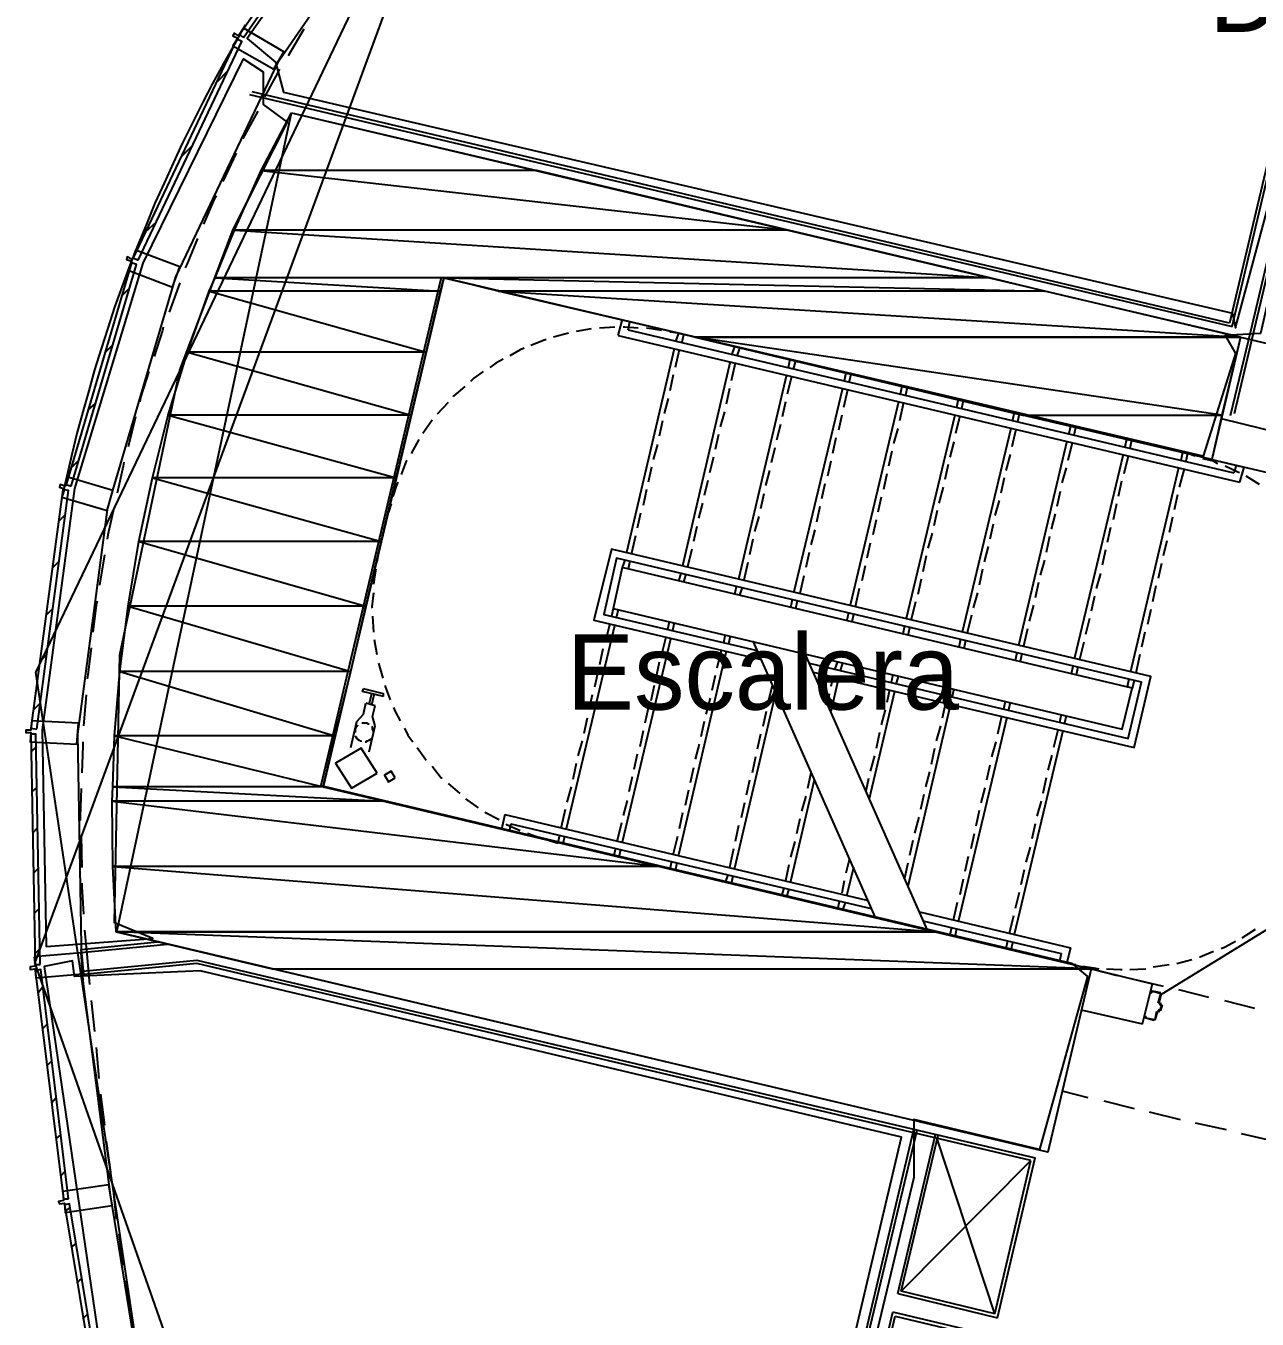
# Model space of a CAD drawing. Header units: feet. Extents: x -84 to 198, y -22 to 181.
# Drawn here: x 13.47 to 33.07, y 56.46 to 77.06 of the extents above; entities that cross this region are included whole.
import ezdxf
from ezdxf.enums import TextEntityAlignment as Align

# ---------------------------------------------------------------- set-up
doc = ezdxf.new("R2010")
doc.units = ezdxf.units.FT
for name, color, linetype in [('A-AREA-COMUN', 252, 'CONTINUOUS'), ('A-AREA-UNIDAD', 30, 'CONTINUOUS'), ('A-LINEA', 7, 'CONTINUOUS'), ('A-MURO-CONCRETO', 8, 'CONTINUOUS'), ('A-NOMBRE-ESPACIO', 2, 'CONTINUOUS')]:
    doc.layers.add(name, color=color, linetype=linetype)

msp = doc.modelspace()

# ---------------------------------------------------------------- linework, layer by layer
at = {"layer": 'A-AREA-COMUN'}
msp.add_lwpolyline([(16.928, 76.5333), (15.328, 73.28), (14.24, 69.6889), (13.728, 65.8489), (13.792, 62.4), (15.488, 62.5244), (14.88, 62.7733), (14.96, 67.04), (15.92, 71.5733), (16.768, 73.8133), (17.632, 75.52), (17.248, 75.8044), (17.248, 76.32)], close=True, dxfattribs=at)
msp.add_lwpolyline([(52.88, 71.1644), (33.92, 75.6444), (33.12, 72.16), (32.56, 72.1244), (32.72, 71.84), (32.208, 70.2044), (20.08, 73.0489), (18.16, 64.96), (30.112, 62.1333), (30.368, 61.92), (29.6, 59.1644), (27.6, 59.6444), (27.6, 58.72), (26.16, 52.6933)], dxfattribs=at)
at = {"layer": 'A-AREA-UNIDAD'}
for points in [[(26.64, 89.3689), (24.56, 86.0089), (21.84, 82.72), (19.168, 79.9644), (16.992, 76.8533), (17.44, 76.48), (17.568, 76), (32.672, 72.48), (32.72, 72.2489), (33.68, 75.8044), (34.72, 75.8044), (49.28, 72.32)], [(26, 53.4044), (27.408, 59.36), (16.24, 62.0089), (14.24, 61.92), (14.208, 62.1689), (13.76, 62.08), (14.848, 54.6489)]]:
    msp.add_lwpolyline(points, dxfattribs=at)
at = {"layer": 'A-LINEA'}
for p, q in [((21.0013, 82.226), (13.6073, 62.1446)), ((21.0013, 82.226), (13.6201, 66.7627)), ((34.12, 78.6311), (32.6267, 72.3244)), ((32.6667, 72.2711), (34.16, 78.5778)), ((17.8933, 77.0044), (17.64, 76.5778)), ((16.52, 76.1778), (16.68, 76.3378)), ((32.6267, 72.3244), (17.0667, 76.0044)), ((17.0267, 75.9644), (32.6667, 72.2711)), ((33.8267, 75.8711), (32.96, 72.1911)), ((33.0267, 72.2311), (33.8667, 75.8044)), ((17.6891, 75.6643), (14.9075, 62.6253)), ((17.6933, 75.6711), (32.8, 72.0978)), ((15.9467, 74.9778), (16.1067, 75.1378)), ((16.8133, 75.0311), (16.6, 74.5778)), ((15.3733, 73.7778), (15.5467, 73.9378)), ((15.92, 72.9644), (15.7467, 72.4978)), ((14.9867, 72.7511), (15.1067, 72.8711)), ((22.8933, 72.1244), (22.96, 72.3644)), ((23.0533, 72.2178), (23.08, 72.3378)), ((22.1067, 72.1644), (21.8667, 72.0978)), ((22.4667, 72.2311), (22.2267, 72.1911)), ((22.84, 72.2578), (22.6, 72.2444)), ((22.8933, 72.1244), (32.7867, 69.7911)), ((23.0533, 72.2178), (32.6933, 69.9378)), ((23.8533, 72.1644), (23.72, 72.1778)), ((23.8533, 72.1644), (23.8133, 72.0444)), ((23.9333, 72.1378), (23.9067, 72.0178)), ((32.8, 72.0978), (32.3467, 70.1511)), ((32.96, 72.1911), (32.64, 70.8444)), ((32.7067, 70.8844), (33.0267, 72.2311)), ((32.8, 72.0978), (33.32, 71.9778)), ((14.72, 71.8444), (14.84, 71.9644)), ((23.7867, 71.9111), (23.0267, 68.6711)), ((23.8667, 71.8978), (23.8, 71.6178)), ((24.7467, 71.9511), (24.7067, 71.8311)), ((24.8267, 71.9244), (24.7867, 71.8044)), ((24.68, 71.7111), (23.92, 68.4578)), ((24.76, 71.6844), (24.6933, 71.4044)), ((25.6267, 71.7378), (25.6, 71.6178)), ((25.72, 71.7244), (25.68, 71.5911)), ((23.7733, 71.4978), (23.72, 71.2444)), ((25.5733, 71.4978), (24.8133, 68.2444)), ((25.6533, 71.4711), (25.5867, 71.1911)), ((26.52, 71.5244), (26.4933, 71.4044)), ((26.6, 71.5111), (26.5733, 71.3911)), ((24.6667, 71.2844), (24.6133, 71.0311)), ((26.4667, 71.2844), (25.6933, 68.0444)), ((26.5467, 71.2578), (26.48, 70.9778)), ((27.4133, 71.3111), (27.3867, 71.1911)), ((27.4933, 71.2978), (27.4667, 71.1778)), ((14.4533, 70.9378), (14.5733, 71.0444)), ((20.1867, 71.0578), (20.0133, 70.8711)), ((23.6933, 71.1244), (23.6267, 70.8844)), ((25.56, 71.0711), (25.5067, 70.8311)), ((27.36, 71.0711), (26.5867, 67.8311)), ((27.44, 71.0578), (27.3733, 70.7644)), ((28.3067, 71.1111), (28.28, 70.9778)), ((28.3867, 71.0844), (28.36, 70.9644)), ((24.5867, 70.9111), (24.52, 70.6711)), ((26.4533, 70.8578), (26.4, 70.6178)), ((28.2533, 70.8578), (27.48, 67.6178)), ((28.3333, 70.8444), (28.2667, 70.5644)), ((29.2, 70.8978), (29.1733, 70.7778)), ((29.28, 70.8711), (29.2533, 70.7511)), ((15.2133, 70.8311), (15.0933, 70.3511)), ((19.9333, 70.7778), (19.7867, 70.5644)), ((23.6, 70.7644), (23.5467, 70.5244)), ((25.48, 70.7111), (25.4133, 70.4578)), ((27.3467, 70.6444), (27.28, 70.4044)), ((29.1467, 70.6444), (28.3733, 67.4044)), ((29.2267, 70.6311), (29.16, 70.3511)), ((30.0933, 70.6844), (30.0667, 70.5644)), ((30.1733, 70.6578), (30.1467, 70.5378)), ((32.4933, 70.8044), (33.4667, 70.5644)), ((19.72, 70.4711), (19.6, 70.2444)), ((24.4933, 70.5511), (24.44, 70.3111)), ((26.36, 70.4978), (26.3067, 70.2444)), ((28.24, 70.4311), (28.1733, 70.1911)), ((30.04, 70.4444), (29.2667, 67.1911)), ((30.9867, 70.4711), (30.96, 70.3511)), ((31.0667, 70.4578), (31.04, 70.3244)), ((23.52, 70.3911), (23.4533, 70.1511)), ((25.3867, 70.3378), (25.3333, 70.0978)), ((27.2533, 70.2844), (27.2, 70.0444)), ((29.1333, 70.2311), (29.0667, 69.9778)), ((30.12, 70.4178), (30.0533, 70.1378)), ((30.9333, 70.2311), (30.16, 66.9911)), ((31.88, 70.2578), (31.8533, 70.1378)), ((31.96, 70.2444), (31.9333, 70.1244)), ((32.08, 70.2044), (31.96, 70.2444)), ((14.1867, 70.0178), (14.3067, 70.1378)), ((23.4267, 70.0311), (23.3733, 69.7911)), ((24.4133, 70.1911), (24.3467, 69.9378)), ((26.28, 70.1244), (26.2267, 69.8844)), ((28.1467, 70.0711), (28.0933, 69.8311)), ((30.0267, 70.0178), (29.96, 69.7778)), ((31.0133, 70.2044), (30.9467, 69.9244)), ((31.8133, 70.0178), (31.0533, 66.7778)), ((32.3467, 70.1511), (33.32, 69.9244)), ((32.3467, 70.1511), (32.8533, 70.0311)), ((32.7333, 70.0578), (32.6933, 69.9378)), ((32.8533, 70.0311), (32.7867, 69.7911)), ((24.32, 69.8178), (24.2667, 69.5778)), ((25.3067, 69.9778), (25.24, 69.7378)), ((27.1733, 69.9244), (27.12, 69.6711)), ((29.04, 69.8578), (28.9867, 69.6178)), ((30.9067, 69.8044), (30.8533, 69.5644)), ((31.9067, 70.0044), (31.8267, 69.7111)), ((33.1067, 69.7511), (32.8933, 69.8844)), ((23.3467, 69.6711), (23.2933, 69.4178)), ((25.2133, 69.6044), (25.16, 69.3644)), ((26.1867, 69.7644), (26.1333, 69.5244)), ((28.0667, 69.7111), (28, 69.4578)), ((29.9333, 69.6444), (29.88, 69.4044)), ((19.28, 69.4444), (19.24, 69.3111)), ((24.24, 69.4578), (24.1733, 69.2178)), ((26.1067, 69.4044), (26.0533, 69.1511)), ((27.08, 69.5511), (27.0267, 69.3111)), ((28.96, 69.4978), (28.8933, 69.2578)), ((30.8267, 69.4444), (30.7733, 69.1911)), ((31.8, 69.5911), (31.7467, 69.3511)), ((14, 69.1778), (14.0933, 69.2711)), ((14.2933, 65.7778), (14.7733, 69.3911)), ((23.2533, 69.2978), (23.2, 69.0578)), ((25.1333, 69.2444), (25.0667, 69.0044)), ((27, 69.1911), (26.9467, 68.9511)), ((27.9733, 69.3378), (27.92, 69.0978)), ((29.8533, 69.2844), (29.7867, 69.0444)), ((31.72, 69.2311), (31.6667, 68.9911)), ((24.1467, 69.0844), (24.0933, 68.8444)), ((26.0267, 69.0311), (25.96, 68.7911)), ((28.8667, 69.1244), (28.8133, 68.8844)), ((30.7333, 69.0711), (30.68, 68.8311)), ((23.1733, 68.9378), (23.1067, 68.6578)), ((25.04, 68.8844), (24.9867, 68.6311)), ((26.9067, 68.8178), (26.8533, 68.5778)), ((27.8933, 68.9778), (27.8267, 68.7378)), ((29.76, 68.9244), (29.7067, 68.6711)), ((31.6267, 68.8578), (31.5733, 68.6178)), ((14.72, 68.6311), (14.64, 68.1511)), ((19.08, 68.6578), (19.0533, 68.5244)), ((24.0667, 68.7244), (24, 68.4444)), ((25.9333, 68.6711), (25.88, 68.4311)), ((27.8, 68.6178), (27.7467, 68.3644)), ((28.7867, 68.7644), (28.72, 68.5244)), ((30.6533, 68.7111), (30.6, 68.4711)), ((13.8933, 68.4311), (13.9867, 68.5244)), ((23, 68.5511), (22.96, 68.4311)), ((23.08, 68.5378), (23.0533, 68.4044)), ((24.96, 68.5111), (24.8933, 68.2311)), ((26.8267, 68.4578), (26.7733, 68.2178)), ((28.6933, 68.4044), (28.64, 68.1511)), ((29.68, 68.5511), (29.6133, 68.3111)), ((31.5467, 68.4978), (31.4933, 68.2578)), ((23.8933, 68.3378), (23.8533, 68.2178)), ((23.9733, 68.3244), (23.9333, 68.2044)), ((25.8533, 68.2978), (25.7867, 68.0178)), ((27.72, 68.2444), (27.6667, 68.0044)), ((29.5867, 68.1911), (29.5333, 67.9511)), ((30.5733, 68.3378), (30.5067, 68.0978)), ((24.7733, 68.1244), (24.7467, 68.0044)), ((24.8667, 68.1111), (24.8267, 67.9911)), ((26.7333, 68.0978), (26.6667, 67.8044)), ((28.6133, 68.0311), (28.5467, 67.7911)), ((30.48, 67.9778), (30.4267, 67.7378)), ((31.4533, 68.1378), (31.4, 67.8844)), ((13.8, 67.6844), (13.8933, 67.7778)), ((22.8133, 67.7778), (22.7867, 67.6578)), ((22.8933, 67.7644), (22.8667, 67.6444)), ((25.6667, 67.9244), (25.64, 67.7911)), ((25.7467, 67.8978), (25.72, 67.7778)), ((27.6267, 67.8844), (27.56, 67.6044)), ((29.5067, 67.8311), (29.44, 67.5778)), ((31.3733, 67.7644), (31.32, 67.5244)), ((18.9867, 67.6578), (19, 67.4044)), ((23.7067, 67.5644), (23.68, 67.4444)), ((23.7867, 67.5511), (23.76, 67.4311)), ((26.56, 67.7111), (26.5333, 67.5911)), ((26.64, 67.6844), (26.6133, 67.5644)), ((28.52, 67.6711), (28.4533, 67.3911)), ((30.4, 67.6178), (30.3333, 67.3644)), ((22.84, 67.5244), (22.0667, 64.2711)), ((22.76, 67.5378), (22.6933, 67.2578)), ((24.6, 67.3644), (24.5733, 67.2311)), ((24.68, 67.3378), (24.6533, 67.2178)), ((27.4533, 67.4978), (27.4267, 67.3778)), ((27.5333, 67.4711), (27.5067, 67.3511)), ((29.4133, 67.4578), (29.3467, 67.1778)), ((31.28, 67.4044), (31.2267, 67.1644)), ((19.0133, 67.2844), (19.0533, 67.0444)), ((22.6533, 67.1378), (22.6, 66.8844)), ((23.7333, 67.3111), (22.96, 64.0578)), ((23.6533, 67.3244), (23.5867, 67.0444)), ((25.04, 67.2578), (26.9867, 62.8578)), ((28.3467, 67.2844), (28.32, 67.1644)), ((28.4267, 67.2711), (28.4, 67.1378)), ((30.3067, 67.2444), (30.24, 66.9644)), ((13.6933, 66.9378), (13.7867, 67.0311)), ((23.5467, 66.9244), (23.4933, 66.6711)), ((24.6133, 67.0978), (23.8533, 63.8578)), ((24.5333, 67.1111), (24.4667, 66.8311)), ((25.8667, 67.0578), (27.8133, 62.6578)), ((26.3867, 66.9378), (26.3467, 66.8178)), ((29.24, 67.0711), (29.2133, 66.9511)), ((29.32, 67.0578), (29.2933, 66.9378)), ((31.2, 67.0444), (31.1333, 66.7511)), ((13.6226, 66.7667), (20.0557, 23.7249)), ((19.08, 66.9111), (19.1467, 66.6711)), ((22.5733, 66.7644), (22.52, 66.5244)), ((26.4667, 66.9111), (26.4267, 66.7911)), ((27.2667, 66.7244), (27.24, 66.6044)), ((30.1333, 66.8578), (30.1067, 66.7378)), ((30.2133, 66.8444), (30.1867, 66.7244)), ((23.4667, 66.5511), (23.4133, 66.3111)), ((24.44, 66.7111), (24.3867, 66.4711)), ((25.3467, 66.5511), (25.28, 66.2711)), ((26.32, 66.6978), (26.28, 66.5378)), ((26.4, 66.6711), (26.28, 66.1378)), ((27.36, 66.7111), (27.32, 66.5911)), ((28.16, 66.5111), (28.1333, 66.3911)), ((28.16, 66.5111), (28.1467, 66.4311)), ((31.0267, 66.6578), (31, 66.5244)), ((31.1067, 66.6311), (31.08, 66.5111)), ((14.4267, 66.4044), (14.3867, 65.9111)), ((18.9333, 66.2578), (18.9733, 66.4178)), ((18.9733, 66.2444), (19.0133, 66.4044)), ((22.48, 66.4044), (22.4267, 66.1644)), ((24.36, 66.3511), (24.2933, 66.0978)), ((25.4, 66.4311), (24.7467, 63.6444)), ((26.2533, 66.4178), (26.2267, 66.2578)), ((27.2933, 66.4578), (26.8933, 64.7511)), ((27.2133, 66.4844), (27.1733, 66.2844)), ((28.24, 66.4978), (28.2133, 66.3778)), ((13.6, 66.1778), (13.6933, 66.2711)), ((18.84, 66.0978), (18.88, 66.2711)), ((19.0267, 66.2311), (18.88, 66.2711)), ((23.3733, 66.1911), (23.32, 65.9511)), ((25.2533, 66.1378), (25.2, 65.8978)), ((27.1467, 66.1644), (27.08, 65.9244)), ((28.1867, 66.2578), (27.5067, 63.3511)), ((28.1067, 66.2711), (28.0533, 66.0311)), ((29.0533, 66.2978), (29.0267, 66.1778)), ((29.1333, 66.2844), (29.1067, 66.1644)), ((29.9467, 66.0978), (29.92, 65.9644)), ((18.9333, 65.4978), (19.0267, 65.9111)), ((22.4, 66.0311), (22.3467, 65.7911)), ((24.2667, 65.9778), (24.2133, 65.7378)), ((28.0267, 65.9111), (27.96, 65.6711)), ((29.08, 66.0444), (28.3067, 62.7911)), ((29, 66.0578), (28.9333, 65.7778)), ((30.0267, 66.0711), (30, 65.9511)), ((23.2933, 65.8311), (23.24, 65.5778)), ((25.16, 65.7778), (25.1067, 65.5378)), ((27.0533, 65.8044), (27, 65.5511)), ((29.9733, 65.8311), (29.2, 62.5911)), ((29.8933, 65.8444), (29.8267, 65.5644)), ((13.5467, 65.4978), (13.64, 65.5778)), ((22.32, 65.6711), (22.2533, 65.4311)), ((24.1867, 65.6178), (24.12, 65.3778)), ((27.9333, 65.5511), (27.88, 65.2978)), ((28.9067, 65.6578), (28.84, 65.4178)), ((22.2267, 65.3111), (22.1733, 65.0578)), ((23.2, 65.4578), (23.1467, 65.2178)), ((25.08, 65.4178), (25.0267, 65.1644)), ((26.9733, 65.4311), (26.9067, 65.1911)), ((28.8133, 65.2844), (28.76, 65.0444)), ((29.8, 65.4444), (29.7333, 65.2044)), ((23.12, 65.0978), (23.0667, 64.8578)), ((24.0933, 65.2444), (24.04, 65.0044)), ((25.96, 65.1644), (25.9067, 64.9111)), ((26.88, 65.0711), (26.84, 64.8711)), ((27.8533, 65.1778), (27.7867, 64.9378)), ((29.7067, 65.0844), (29.6533, 64.8311)), ((13.56, 64.8578), (13.64, 64.9244)), ((20.1867, 64.9911), (20.3733, 64.8311)), ((22.1467, 64.9378), (22.08, 64.6978)), ((24.0133, 64.8844), (23.96, 64.6444)), ((24.9867, 65.0444), (24.9333, 64.8044)), ((26.0133, 65.0444), (25.64, 63.4311)), ((28.7333, 64.9244), (28.6667, 64.6844)), ((20.4667, 64.7511), (20.6667, 64.6044)), ((23.04, 64.7244), (22.9733, 64.4844)), ((24.9067, 64.6844), (24.8533, 64.4444)), ((25.88, 64.7911), (25.8133, 64.5511)), ((27.76, 64.8178), (27.7067, 64.5778)), ((29.6267, 64.7111), (29.56, 64.4711)), ((20.7733, 64.5378), (21, 64.4178)), ((21.0933, 64.4978), (21.04, 64.2578)), ((21.0933, 64.4978), (26.8533, 63.1378)), ((22.0533, 64.5778), (21.9867, 64.2978)), ((23.92, 64.5244), (23.8667, 64.2711)), ((27.68, 64.4578), (27.6133, 64.2044)), ((28.64, 64.5644), (28.5867, 64.3111)), ((13.5733, 64.2044), (13.6533, 64.2844)), ((21.1867, 64.3511), (21.16, 64.2311)), ((21.1867, 64.3511), (26.92, 63.0044)), ((22.9467, 64.3644), (22.88, 64.0844)), ((24.8133, 64.3244), (24.76, 64.0711)), ((25.7867, 64.4311), (25.7333, 64.1911)), ((29.5333, 64.3511), (29.48, 64.1111)), ((14.3467, 64.1644), (14.36, 63.6578)), ((21.8, 64.0844), (21.9333, 64.0444)), ((21.96, 64.1778), (21.9333, 64.0444)), ((22.04, 64.1511), (22.0133, 64.0311)), ((23.84, 64.1511), (23.7733, 63.8711)), ((25.7067, 64.0711), (25.64, 63.8178)), ((27.5867, 64.0844), (27.5333, 63.8444)), ((28.56, 64.1911), (28.5067, 63.9511)), ((22.8533, 63.9644), (22.8267, 63.8444)), ((22.9333, 63.9378), (22.9067, 63.8178)), ((24.7333, 63.9511), (24.6667, 63.6578)), ((29.4533, 63.9778), (29.3867, 63.7378)), ((35.1625, 63.8574), (31.5474, 61.6366)), ((13.5867, 63.5644), (13.6667, 63.6444)), ((23.7467, 63.7511), (23.72, 63.6311)), ((23.8267, 63.7244), (23.8, 63.6044)), ((25.6133, 63.6978), (25.56, 63.4444)), ((26.5733, 63.7778), (26.52, 63.5644)), ((26.64, 63.6578), (26.5333, 63.2178)), ((27.5067, 63.7244), (27.4533, 63.4844)), ((28.4667, 63.8311), (28.4133, 63.5911)), ((24.64, 63.5378), (24.6, 63.4178)), ((24.72, 63.5244), (24.6933, 63.3911)), ((26.4933, 63.4444), (26.4533, 63.2444)), ((28.3867, 63.4711), (28.3333, 63.2178)), ((29.36, 63.6178), (29.3067, 63.3778)), ((25.5333, 63.3244), (25.4933, 63.2044)), ((25.6133, 63.3111), (25.5733, 63.1911)), ((29.28, 63.2578), (29.2133, 63.0044)), ((26.4133, 63.1111), (26.3867, 62.9911)), ((26.5067, 63.0978), (26.4667, 62.9778)), ((28.2933, 63.0978), (28.2267, 62.8178)), ((13.6, 62.9244), (13.68, 63.0044)), ((27.6933, 62.9511), (30.0933, 62.3778)), ((27.7467, 62.8044), (29.9467, 62.2844)), ((29.1867, 62.8844), (29.12, 62.6044)), ((14.4, 62.6578), (14.44, 62.2178)), ((28.2, 62.6978), (28.1733, 62.5778)), ((28.28, 62.6711), (28.2533, 62.5511)), ((15.72, 62.4311), (14.3467, 62.2978)), ((29.0933, 62.4844), (29.0667, 62.3644)), ((29.1733, 62.4578), (29.1467, 62.3378)), ((13.6133, 62.2844), (13.6933, 62.3644)), ((14.44, 62.2178), (14.48, 61.7911)), ((29.9467, 62.2844), (29.92, 62.1644)), ((30.0933, 62.3778), (30.04, 62.1378)), ((31.7867, 62.1244), (32.0267, 62.1911)), ((13.6029, 62.1415), (28.2487, 20.4037)), ((14.3733, 62.0044), (16.1867, 62.1778)), ((16.1867, 62.1244), (14.3867, 61.9511)), ((16.1867, 62.1778), (29.5333, 59.0311)), ((29.4667, 58.9911), (16.1867, 62.1244)), ((29.92, 62.1644), (30.04, 62.1378)), ((30.04, 62.1378), (30.1733, 62.1111)), ((30.4267, 62.0444), (31.4, 61.8044)), ((30.4267, 62.0444), (30.84, 61.9378)), ((31.04, 62.0311), (31.2933, 62.0444)), ((31.4133, 62.0711), (31.6667, 62.1111)), ((14.8133, 58.4444), (14.3867, 61.8044)), ((31.08, 61.8844), (31.5733, 61.7644)), ((31.24, 61.1644), (31.4, 61.8044)), ((13.6667, 61.6711), (13.7333, 61.7511)), ((31.5333, 61.6578), (31.4, 61.6844)), ((31.5067, 61.4978), (31.5467, 61.6444)), ((31.5333, 61.6444), (31.5333, 61.6444)), ((31.8133, 61.7111), (32.2933, 61.5911)), ((14.5067, 61.5378), (14.56, 61.0444)), ((30.2667, 61.3911), (31.24, 61.1644)), ((31.5046, 61.3772), (31.4805, 61.3624)), ((31.4933, 61.3778), (31.52, 61.3644)), ((31.4933, 61.3644), (31.4933, 61.3644)), ((31.5072, 61.4957), (31.5221, 61.4716)), ((31.52, 61.4978), (31.52, 61.4978)), ((31.5467, 61.4844), (31.52, 61.4844)), ((31.52, 61.3778), (31.52, 61.3778)), ((31.5333, 61.3778), (31.56, 61.4711)), ((31.5467, 61.4711), (31.5467, 61.4711)), ((32.5467, 61.5378), (33.0267, 61.4178)), ((13.7333, 61.0844), (13.8133, 61.1644)), ((14.5867, 60.7911), (14.6267, 60.2978)), ((13.8, 60.4978), (13.88, 60.5778)), ((13.88, 59.9111), (13.9467, 59.9911)), ((14.6533, 60.0444), (14.72, 59.5511)), ((29.96, 60.0978), (30.3733, 59.9911)), ((30.6267, 59.9378), (31.1067, 59.8178)), ((31.3467, 59.7644), (31.84, 59.6444)), ((32.08, 59.5911), (32.5733, 59.4844)), ((13.9467, 59.3378), (14.0267, 59.4044)), ((25.96, 52.5511), (27.6, 59.4844)), ((26.0133, 52.5911), (27.6533, 59.4711)), ((27.3467, 56.8711), (27.9467, 59.4044)), ((27.4, 56.9111), (27.9867, 59.3911)), ((28.8933, 56.5511), (27.9733, 59.3378)), ((32.8133, 59.4178), (33.2933, 59.3111)), ((14.7467, 59.2978), (14.8133, 58.8044)), ((27.4, 56.9111), (29.4667, 58.9911)), ((28.8933, 56.5511), (29.4667, 58.9911)), ((28.9333, 56.4844), (29.5333, 59.0311)), ((14.0267, 58.7511), (14.0933, 58.8178)), ((14.8533, 58.5644), (14.9067, 58.0578)), ((14.0933, 58.1778), (14.1733, 58.2444)), ((14.1867, 57.6044), (14.2667, 57.6711)), ((14.9467, 57.8178), (15.0133, 57.3244)), ((14.28, 57.0444), (14.36, 57.1111)), ((15.0533, 57.0711), (15.1333, 56.5778)), ((27.3467, 56.8711), (28.9333, 56.4844)), ((28.8933, 56.5511), (27.4, 56.9111)), ((14.3733, 56.4711), (14.4533, 56.5511)), ((26.3867, 52.8178), (27.2667, 56.5778)), ((26.44, 52.8444), (27.3067, 56.5111)), ((42.92, 52.8711), (27.2667, 56.5778)), ((27.3067, 56.5111), (42.8533, 52.8311))]:
    msp.add_line(p, q, dxfattribs=at)
for points in [[(16.9333, 76.8711), (19.12, 80.0444), (19.0533, 80.0844), (16.8667, 76.9111), (16.9333, 76.8711)], [(14.8533, 69.6578), (15.8533, 73.0578), (17.4933, 76.4978), (19.6667, 79.6578)], [(16.96, 77.0711), (16.7867, 76.7644), (16.6133, 76.4578), (16.44, 76.1378), (16.28, 75.8311), (16.12, 75.5111), (15.96, 75.1911), (15.8133, 74.8711), (15.6667, 74.5511), (15.52, 74.2311), (15.3867, 73.8978), (15.2533, 73.5778), (15.12, 73.2444), (15, 72.9111), (14.88, 72.5778), (14.7733, 72.2444), (14.6667, 71.9111), (14.56, 71.5778), (14.4667, 71.2444), (14.3733, 70.9111), (14.28, 70.5644), (14.2, 70.2311), (14.12, 69.8844), (14.04, 69.5511)], [(16.8533, 76.8978), (16.7867, 76.9378), (16.76, 76.8978), (16.84, 76.8578), (16.76, 76.7378), (17.4133, 76.3644), (17.5733, 76.6444), (16.9333, 77.0178), (16.8533, 76.8978)], [(15.2533, 73.3244), (16.9067, 76.8044), (16.8267, 76.8444), (15.1733, 73.3644), (15.2533, 73.3244)], [(17.5067, 76.3644), (17.48, 76.3111), (17.2667, 75.9244)], [(17.16, 75.6978), (16.9467, 75.3111), (16.92, 75.2578)], [(16.4933, 74.3511), (16.4667, 74.2978), (16.2933, 73.8978)], [(16.2, 73.6711), (16.0267, 73.2578), (16, 73.2044)], [(15.16, 73.3378), (15.08, 73.3778), (15.0667, 73.3378), (15.1467, 73.3111), (15.0933, 73.1644), (15.8, 72.8978), (15.92, 73.2178), (15.2133, 73.4844), (15.16, 73.3378)], [(14.1867, 69.7244), (15.2267, 73.2578), (15.1467, 73.2844), (14.1067, 69.7511), (14.1867, 69.7244)], [(32.8, 72.0978), (32.3467, 70.1511), (20.12, 73.0444), (18.2, 64.9378), (30.4267, 62.0444), (29.7333, 59.1244), (14.9067, 62.6311)], [(15.6533, 72.2578), (15.64, 72.2044), (15.5067, 71.7911)], [(23.2133, 72.2444), (23, 72.2578), (22.9733, 72.2578)], [(23.5867, 72.2044), (23.4267, 72.2311), (23.3467, 72.2444)], [(21.4, 71.9244), (21.3333, 71.8978), (21.1733, 71.8044)], [(21.7467, 72.0578), (21.7333, 72.0578), (21.5067, 71.9644)], [(21.0667, 71.7511), (20.9467, 71.6844), (20.8533, 71.6178)], [(15.4267, 71.5511), (15.2933, 71.1378), (15.28, 71.0711)], [(20.7467, 71.5511), (20.6, 71.4444), (20.5467, 71.3911)], [(20.4533, 71.3111), (20.28, 71.1644), (20.2667, 71.1511)], [(15.0267, 70.1111), (15.0133, 70.0444), (14.92, 69.6178)], [(19.5333, 70.1378), (19.52, 70.1244), (19.44, 69.9111)], [(32.44, 70.0844), (32.3733, 70.1244), (32.2, 70.1644)], [(32.7867, 69.9378), (32.76, 69.9511), (32.56, 70.0444)], [(14.1333, 69.8711), (14.0933, 69.7244), (14.0133, 69.7511), (14, 69.7111), (14.08, 69.6844), (14.04, 69.5511), (14.76, 69.3378), (14.8533, 69.6578), (14.1333, 69.8711)], [(13.64, 65.8578), (14.1467, 69.6578), (14.0533, 69.6711), (13.5467, 65.8711), (13.64, 65.8578)], [(19.3867, 69.7911), (19.36, 69.7244), (19.3067, 69.5644)], [(14.8667, 69.3778), (14.7733, 68.9511), (14.76, 68.8844)], [(26, 66.7644), (31.1067, 65.5644), (31.3733, 66.6978), (22.7867, 68.7244), (22.5067, 67.5911), (25.1733, 66.9644)], [(25.9333, 66.9111), (31.0133, 65.7111), (31.2267, 66.6044), (22.8667, 68.5778), (22.6667, 67.6844), (25.1067, 67.1111)], [(19.04, 68.4044), (19.0133, 68.2444), (19, 68.1644)], [(22.96, 68.4311), (22.8133, 67.7778), (30.92, 65.8578), (31.08, 66.5111), (22.96, 68.4311)], [(19, 68.0311), (18.9733, 67.8044), (18.9867, 67.7911)], [(14.6, 67.8978), (14.5867, 67.8311), (14.5333, 67.4044)], [(14.5067, 67.1511), (14.4533, 66.7244), (14.44, 66.6578)], [(19.1867, 66.5511), (19.1867, 66.5378), (19.2667, 66.3244)], [(19.16, 66.3778), (18.8267, 66.4578), (18.84, 66.4978)], [(19.16, 66.3778), (19.16, 66.4178), (18.84, 66.4978)], [(18.64, 65.5644), (18.7333, 65.9778), (18.84, 66.0978)], [(19.0267, 65.9111), (18.9867, 66.0578), (19.0267, 66.2311)], [(19.32, 66.2044), (19.3467, 66.1378), (19.4267, 65.9911)], [(13.56, 65.9911), (13.5467, 65.8444), (13.4667, 65.8444), (13.4667, 65.8044), (13.5467, 65.8044), (13.5333, 65.6578), (14.28, 65.6178), (14.3067, 65.9511), (13.56, 65.9911)], [(18.7467, 65.9244), (18.7333, 65.8978), (18.72, 65.8844), (18.7067, 65.8578), (18.7067, 65.8311), (18.7067, 65.8044)], [(18.9333, 65.9378), (18.92, 65.9378), (18.8933, 65.9511), (18.8667, 65.9511), (18.84, 65.9511), (18.8133, 65.9511)], [(19, 65.7778), (19, 65.8044), (19, 65.8311), (18.9867, 65.8578), (18.9867, 65.8844), (18.9733, 65.8978)], [(13.6933, 62.1111), (13.6267, 65.7778), (13.5467, 65.7778), (13.6133, 62.1111), (13.6933, 62.1111)], [(14.3867, 61.8044), (14.36, 62.1111), (14.2933, 65.7778)], [(18.7067, 65.7511), (18.72, 65.7378), (18.7333, 65.7111), (18.7467, 65.6978), (18.7733, 65.6844), (18.8, 65.6711), (18.8, 65.6578)], [(18.8667, 65.6578), (18.88, 65.6578), (18.9067, 65.6711), (18.9333, 65.6844), (18.96, 65.6978), (18.9733, 65.7111)], [(19.4933, 65.8711), (19.5467, 65.7644), (19.6267, 65.6578)], [(14.3733, 65.6578), (14.3733, 65.5911), (14.36, 65.1644)], [(19.0575, 65.1595), (18.8019, 65.5557), (18.3958, 65.3161), (18.6515, 64.9199), (19.0575, 65.1595)], [(19.6933, 65.5644), (19.8, 65.4178), (19.84, 65.3644)], [(19.3443, 65.0845), (19.28, 65.1888), (19.1757, 65.1244), (19.24, 65.0201), (19.3443, 65.0845)], [(19.9333, 65.2711), (20.08, 65.0844), (20.0933, 65.0844)], [(14.3467, 64.9111), (14.3333, 64.4711), (14.3333, 64.4044)], [(21.1067, 64.3511), (21.12, 64.3378), (21.3333, 64.2444)], [(21.4533, 64.2044), (21.52, 64.1778), (21.68, 64.1244)], [(14.36, 63.4044), (14.36, 63.3511), (14.3867, 62.9111)], [(32.8267, 62.5378), (32.9333, 62.6044), (33.04, 62.6711)], [(14.3467, 62.3511), (14.3867, 61.9511), (14.3467, 62.3511), (15.56, 62.4711)], [(32.4933, 62.3644), (32.56, 62.3911), (32.72, 62.4844)], [(13.6, 62.2311), (13.6133, 62.0844), (13.5333, 62.0711), (13.5333, 62.0311), (13.6133, 62.0444), (13.6267, 61.8978), (14.3733, 61.9644), (14.3467, 62.2978), (13.6, 62.2311)], [(32.1467, 62.2311), (32.16, 62.2311), (32.3733, 62.3244)], [(14.1467, 58.3778), (13.7067, 62.0311), (13.6133, 62.0178), (14.0667, 58.3778), (14.1467, 58.3778)], [(30.2933, 62.0844), (30.4667, 62.0578), (30.5467, 62.0444)], [(30.6667, 62.0444), (30.8933, 62.0311), (30.92, 62.0311)], [(31.4933, 61.4978), (31.5333, 61.6444), (31.3867, 61.6844), (31.3867, 61.6578), (31.3733, 61.6578), (31.3867, 61.6844), (31.3867, 61.6844)], [(31.4667, 61.3644), (31.44, 61.2311), (31.2933, 61.2578), (31.2933, 61.2844), (31.28, 61.2711)], [(31.48, 61.3644), (31.44, 61.2311), (31.44, 61.2311)], [(31.52, 61.4711), (31.5467, 61.4711), (31.52, 61.3778), (31.4933, 61.3911)], [(31.4267, 61.2178), (31.2933, 61.2578), (31.2933, 61.2578)], [(14.0533, 58.4978), (14.0667, 58.3511), (13.9867, 58.3378), (14, 58.2978), (14.08, 58.3111), (14.0933, 58.1644), (14.84, 58.2711), (14.7867, 58.6044), (14.0533, 58.4978)], [(14.76, 54.6711), (14.16, 58.2978), (14.08, 58.2844), (14.68, 54.6578), (14.76, 54.6711)], [(16.1333, 51.2444), (15.4133, 54.7511), (14.8133, 58.4444)]]:
    msp.add_lwpolyline(points, dxfattribs=at)
at = {"layer": 'A-MURO-CONCRETO'}
for points in [[(17.6933, 75.6711), (21.6, 74.7511), (17.2133, 74.7511), (17.6933, 75.6711), (17.6933, 75.6711)], [(17.2133, 74.7511), (25.6, 73.8044), (16.7867, 73.8044), (17.2133, 74.7511), (17.2133, 74.7511)], [(21.6, 74.7511), (17.2133, 74.7511), (25.6, 73.8044), (21.6, 74.7511)], [(16.7867, 73.8044), (28.8133, 73.0444), (16.48, 73.0444), (16.7867, 73.8044), (16.7867, 73.8044)], [(25.6, 73.8044), (16.7867, 73.8044), (28.8133, 73.0444), (25.6, 73.8044)], [(16.48, 73.0444), (20.0667, 72.8311), (16.3867, 72.8311), (16.48, 73.0444), (16.48, 73.0444)], [(20.12, 73.0444), (16.48, 73.0444), (20.0667, 72.8311), (20.12, 73.0444)], [(28.8133, 73.0444), (20.12, 73.0444), (29.68, 72.8311), (28.8133, 73.0444)], [(20.12, 73.0444), (29.68, 72.8311), (20.9867, 72.8311), (20.12, 73.0444), (20.12, 73.0444)], [(16.3867, 72.8311), (19.84, 71.8578), (16.04, 71.8578), (16.3867, 72.8311), (16.3867, 72.8311)], [(20.0667, 72.8311), (16.3867, 72.8311), (19.84, 71.8578), (20.0667, 72.8311)], [(29.68, 72.8311), (20.9867, 72.8311), (32.8, 72.0978), (29.68, 72.8311)], [(20.9867, 72.8311), (32.8, 72.0978), (24.12, 72.0978), (20.9867, 72.8311), (20.9867, 72.8311)], [(24.12, 72.0978), (29.3333, 70.8578), (32.5067, 70.8578), (24.12, 72.0978)], [(24.12, 72.0978), (32.8, 72.0978), (32.5067, 70.8578), (24.12, 72.0978), (24.12, 72.0978)], [(16.04, 71.8578), (19.6, 70.8578), (15.7333, 70.8578), (16.04, 71.8578), (16.04, 71.8578)], [(19.84, 71.8578), (16.04, 71.8578), (19.6, 70.8578), (19.84, 71.8578)], [(15.7333, 70.8578), (19.36, 69.8578), (15.48, 69.8578), (15.7333, 70.8578), (15.7333, 70.8578)], [(19.6, 70.8578), (15.7333, 70.8578), (19.36, 69.8578), (19.6, 70.8578)], [(29.3333, 70.8578), (32.5067, 70.8578), (32.3467, 70.1511), (29.3333, 70.8578), (29.3333, 70.8578)], [(15.48, 69.8578), (19.12, 68.8444), (15.2667, 68.8444), (15.48, 69.8578), (15.48, 69.8578)], [(19.36, 69.8578), (15.48, 69.8578), (19.12, 68.8444), (19.36, 69.8578)], [(15.2667, 68.8444), (18.88, 67.8178), (15.0933, 67.8178), (15.2667, 68.8444), (15.2667, 68.8444)], [(19.12, 68.8444), (15.2667, 68.8444), (18.88, 67.8178), (19.12, 68.8444)], [(15.0933, 67.8178), (18.64, 66.7778), (14.96, 66.7778), (15.0933, 67.8178), (15.0933, 67.8178)], [(18.88, 67.8178), (15.0933, 67.8178), (18.64, 66.7778), (18.88, 67.8178)], [(14.96, 66.7778), (18.3867, 65.7511), (14.88, 65.7511), (14.96, 66.7778), (14.96, 66.7778)], [(18.64, 66.7778), (14.96, 66.7778), (18.3867, 65.7511), (18.64, 66.7778)], [(14.88, 65.7511), (18.2, 64.9378), (14.8533, 64.9378), (14.88, 65.7511), (14.88, 65.7511)], [(18.3867, 65.7511), (14.88, 65.7511), (18.2, 64.9378), (18.3867, 65.7511)], [(14.8533, 64.9378), (19.16, 64.7111), (14.84, 64.7111), (14.8533, 64.9378), (14.8533, 64.9378)], [(18.2, 64.9378), (14.8533, 64.9378), (19.16, 64.7111), (18.2, 64.9378)], [(19.16, 64.7111), (14.84, 64.7111), (23.56, 63.6711), (19.16, 64.7111)], [(14.84, 64.7111), (23.56, 63.6711), (14.8533, 63.6711), (14.84, 64.7111), (14.84, 64.7111)], [(23.56, 63.6711), (14.8533, 63.6711), (27.9467, 62.6311), (23.56, 63.6711)], [(14.8533, 63.6711), (27.9467, 62.6311), (14.9067, 62.6311), (14.8533, 63.6711), (14.8533, 63.6711)], [(14.9067, 62.6311), (17.3867, 62.0444), (30.4267, 62.0444), (14.9067, 62.6311)], [(14.9067, 62.6311), (27.9467, 62.6311), (30.4267, 62.0444), (14.9067, 62.6311), (14.9067, 62.6311)], [(17.3867, 62.0444), (30.4267, 62.0444), (29.7333, 59.1244), (17.3867, 62.0444), (17.3867, 62.0444)]]:
    msp.add_lwpolyline(points, dxfattribs=at)

# ---------------------------------------------------------------- texts
at = {"layer": 'A-NOMBRE-ESPACIO'}
for s, p in [('Dormitorio', (36, 76.96)), ('Escalera', (25.2, 66.1689))]:
    msp.add_text(s, height=1.2, dxfattribs=at).set_placement(p, align=Align.CENTER)

doc.saveas('drawing.dxf')
